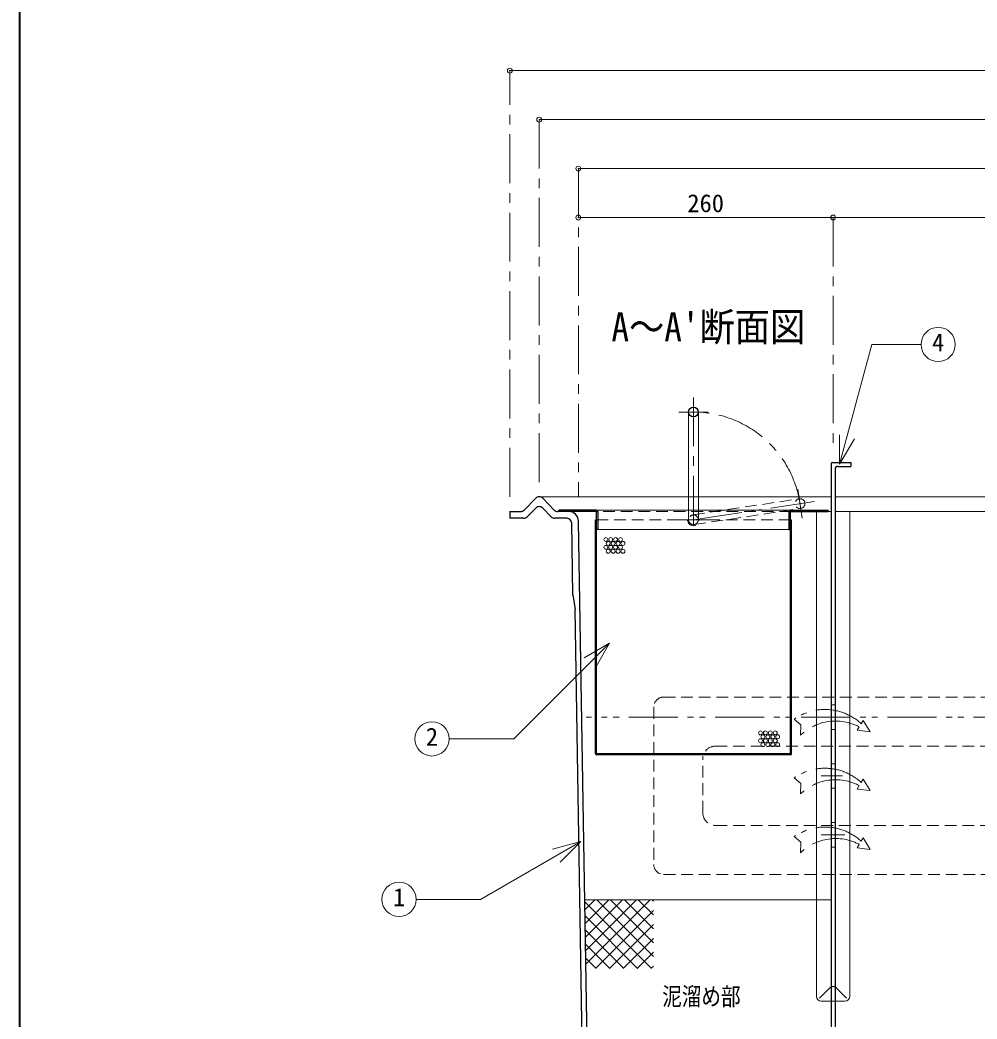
# Model space of a CAD drawing. Units: millimetres at full size, sheet at 1:10; details may follow other scales. Extents: x -2101 to 1949, y -1404 to 1406.
# Drawn here: x -2101 to -1124, y -777 to 243 of the extents above; entities that cross this region are included whole.
import ezdxf
from ezdxf.enums import TextEntityAlignment as Align

# ---------------------------------------------------------------- set-up
doc = ezdxf.new("R2010")
doc.units = ezdxf.units.MM
doc.header["$LTSCALE"] = 10
doc.header["$PDMODE"] = 32
doc.header["$PDSIZE"] = 5
for name, pattern in [('CHAIN1', [8, 5, -1, 1, -1]), ('DASHED1', [1.8, 1.2, -0.6]), ('DOUBLE_CHAIN1', [8.8, 5, -1, 0.6, -0.6, 0.6, -1])]:
    doc.linetypes.add(name, pattern=pattern)
doc.layers.add('0-0____1', color=7, linetype='Continuous', lineweight=18)
doc.styles.add('ＭＳ ゴシック', font='')
doc.styles.get('ＭＳ ゴシック').set_extended_font_data('MS Gothic')

msp = doc.modelspace()

# ---------------------------------------------------------------- linework, layer by layer
at = {"layer": '0-0____1', "color": 1, "lineweight": 40}
msp.add_line((-2100.6, -1403.88), (-2100.6, 1406.12), dxfattribs=at)
at = {"layer": '0-0____1', "color": 4, "linetype": 'CHAIN1', "lineweight": 9}
for p, q in [((-1600.6, -243.88), (-1600.6, 191.12)), ((-1570.6, 141.12), (-1570.6, -228.88)), ((-1530.6, 91.12), (-1530.6, -243.88)), ((-1270.6, 41.12), (-1270.6, -193.88)), ((-1413.1, -142.38), (-1413.1, -282.38)), ((-1428.1, -157.38), (-1398.1, -157.38)), ((-1302.1, -265.65), (-1306.61, -236)), ((-1413.1, -267.38), (-1289.53, -248.57)), ((-1428.1, -267.38), (-1398.1, -267.38)), ((-1261.1, -528.88), (-1282.6, -528.88)), ((-1258.6, -588.88), (-1282.6, -588.88))]:
    msp.add_line(p, q, dxfattribs=at)
at = {"layer": '0-0____1', "color": 4, "lineweight": 9}
for p, q in [((-1600.6, 191.12), (-260.6, 191.12)), ((-290.6, 141.12), (-1570.6, 141.12)), ((-1530.6, 91.12), (-330.6, 91.12)), ((-1270.6, 41.12), (-1530.6, 41.12)), ((-930.6, 41.12), (-1270.6, 41.12)), ((-1570.6, -243.88), (-1418.1, -243.88)), ((-1408.1, -243.88), (-1272.6, -243.88)), ((-1268.6, -243.88), (-932.6, -243.88)), ((-1512.1, -257.38), (-1418.1, -257.38)), ((-1408.1, -257.38), (-1314.1, -257.38)), ((-1287.6, -753.88), (-1287.6, -258.88)), ((-1275.6, -258.88), (-1272.6, -258.88)), ((-1268.6, -258.88), (-932.6, -258.88)), ((-1253.6, -753.88), (-1253.6, -258.88)), ((-1510.6, -277.38), (-1315.6, -277.38)), ((-1272.6, -655.38), (-1523.99, -655.38)), ((-1523.96, -657.38), (-1455.96, -725.38)), ((-1523.83, -665.47), (-1513.74, -655.38)), ((-1523.59, -679.38), (-1499.59, -655.38)), ((-1523.36, -693.29), (-1485.45, -655.38)), ((-1523.13, -707.2), (-1471.31, -655.38)), ((-1522.9, -721.11), (-1457.17, -655.38)), ((-1511.82, -655.38), (-1453.99, -713.21)), ((-1497.68, -655.38), (-1453.99, -699.07)), ((-1483.54, -655.38), (-1453.99, -684.93)), ((-1469.39, -655.38), (-1453.99, -670.78)), ((-1455.25, -655.38), (-1453.99, -656.64)), ((-1523.72, -671.77), (-1470.1, -725.38)), ((-1513.03, -725.38), (-1453.99, -666.35)), ((-1498.88, -725.38), (-1453.99, -680.49)), ((-1523.48, -686.15), (-1484.25, -725.38)), ((-1523.24, -700.53), (-1498.39, -725.38)), ((-1484.74, -725.38), (-1453.99, -694.64)), ((-1470.6, -725.38), (-1453.99, -708.78)), ((-1523, -714.91), (-1512.53, -725.38)), ((-1456.46, -725.38), (-1453.99, -722.92)), ((-1284.4, -755.69), (-1274.11, -745.32)), ((-1256.81, -755.69), (-1267.09, -745.32)), ((-1282.6, -758.88), (-1272.6, -758.88)), ((-1268.6, -758.88), (-1258.6, -758.88))]:
    msp.add_line(p, q, dxfattribs=at)
at = {"layer": '0-0____1'}
for p, q in [((-1263.89, -210.55), (-1231.16, -88.4)), ((-1231.16, -88.4), (-1180.83, -88.4)), ((-1418.1, -157.38), (-1418.1, -267.38)), ((-1408.1, -157.38), (-1408.1, -267.38)), ((-1263.89, -210.55), (-1263.89, -180.55)), ((-1263.89, -210.55), (-1248.89, -184.57)), ((-1498.84, -393.4), (-1596.43, -491)), ((-1498.84, -393.4), (-1524.82, -408.4)), ((-1498.84, -393.4), (-1513.84, -419.38)), ((-1662.56, -491), (-1596.43, -491)), ((-1528.07, -595.71), (-1630.48, -654.84)), ((-1528.07, -595.71), (-1557.04, -603.48)), ((-1528.07, -595.71), (-1549.28, -616.93)), ((-1696.1, -654.84), (-1630.48, -654.84))]:
    msp.add_line(p, q, dxfattribs=at)
at = {"layer": '0-0____1', "color": 5, "lineweight": 25}
for p, q in [((-1272.6, -210.38), (-1272.6, -858.88)), ((-1271.1, -208.88), (-1252.6, -208.88)), ((-1265.6, -212.88), (-1252.6, -212.88)), ((-1252.6, -208.88), (-1252.6, -212.88)), ((-1268.6, -215.88), (-1268.6, -858.88)), ((-1585.92, -257.38), (-1574.17, -245.39)), ((-1555.28, -257.38), (-1567.03, -245.39)), ((-1600.6, -258.88), (-1600.6, -265.88)), ((-1600.6, -258.88), (-1589.49, -258.88)), ((-1582.98, -264.38), (-1574.17, -255.39)), ((-1558.23, -264.38), (-1567.03, -255.39)), ((-1512.85, -258.88), (-1551.71, -258.88)), ((-1550.6, -257.38), (-1550.6, -258.88)), ((-1512.1, -257.38), (-1550.6, -257.38)), ((-1512.1, -505.88), (-1512.1, -259.63)), ((-1315.6, -258.88), (-1315.6, -277.38)), ((-1314.1, -257.38), (-1275.6, -257.38)), ((-1314.1, -505.88), (-1314.1, -259.63)), ((-1313.35, -258.88), (-1275.6, -258.88)), ((-1275.6, -258.88), (-1275.6, -257.38)), ((-1586.55, -265.88), (-1600.6, -265.88)), ((-1542.4, -265.88), (-1554.65, -265.88)), ((-1536.19, -343.88), (-1537.41, -270.63)), ((-1521.09, -829.38), (-1530.44, -268.7)), ((-1513.1, -267.38), (-1512.1, -267.38)), ((-1513.1, -506.38), (-1513.1, -267.38)), ((-1314.1, -267.38), (-1313.1, -267.38)), ((-1313.1, -506.38), (-1313.1, -267.38)), ((-1315.6, -277.38), (-1314.1, -277.38)), ((-1536.19, -343.88), (-1533.94, -358.88)), ((-1526.01, -834.38), (-1533.94, -358.88)), ((-1314.1, -507.38), (-1512.1, -507.38)), ((-1314.6, -506.38), (-1511.6, -506.38))]:
    msp.add_line(p, q, dxfattribs=at)
at = {"layer": '0-0____1', "color": 4, "linetype": 'DASHED1', "lineweight": 9}
for p, q in [((-1418.1, -243.88), (-1408.1, -243.88)), ((-1413.85, -262.44), (-1305.11, -245.88)), ((-1313.35, -258.88), (-1512.85, -258.88)), ((-1418.1, -257.38), (-1408.1, -257.38)), ((-1412.35, -272.33), (-1303.6, -255.77)), ((-1512.1, -267.38), (-1428.1, -267.38)), ((-1398.1, -267.38), (-1314.1, -267.38)), ((-1443.6, -448.38), (-410.6, -448.38)), ((-1453.6, -458.38), (-1453.6, -619.38)), ((-1390.6, -498.38), (-463.6, -498.38)), ((-1403.6, -566.38), (-1403.6, -511.38)), ((-1390.6, -579.38), (-463.6, -579.38)), ((-1443.6, -629.38), (-410.6, -629.38)), ((-1268.6, -758.88), (-1272.6, -758.88))]:
    msp.add_line(p, q, dxfattribs=at)
at = {"layer": '0-0____1', "linetype": 'DASHED1'}
for p, q in [((-1268.6, -456.38), (-1272.6, -456.38)), ((-1268.6, -481.38), (-1272.6, -481.38)), ((-1268.6, -516.38), (-1272.6, -516.38)), ((-1268.6, -541.38), (-1272.6, -541.38)), ((-1268.6, -576.38), (-1272.6, -576.38)), ((-1268.6, -601.38), (-1272.6, -601.38))]:
    msp.add_line(p, q, dxfattribs=at)
at = {"layer": '0-0____1', "color": 4, "linetype": 'DOUBLE_CHAIN1', "lineweight": 9}
for p, q in [((-549.1, -468.88), (-1522.6, -468.88)), ((-1310.17, -470.8), (-1303.64, -476.61)), ((-1303.64, -476.61), (-1303.78, -487.21)), ((-1243.81, -478.75), (-1245.93, -482.23)), ((-1239.75, -472.11), (-1241.83, -475.51)), ((-1232.75, -483.87), (-1239.75, -472.11)), ((-1232.75, -483.87), (-1245.93, -482.23)), ((-1310.17, -530.8), (-1303.64, -536.61)), ((-1303.64, -536.61), (-1303.78, -547.21)), ((-1243.81, -538.75), (-1245.93, -542.23)), ((-1239.75, -532.11), (-1241.83, -535.51)), ((-1232.75, -543.87), (-1239.75, -532.11)), ((-1232.75, -543.87), (-1245.93, -542.23)), ((-1310.17, -590.8), (-1303.64, -596.61)), ((-1303.64, -596.61), (-1303.78, -607.21)), ((-1243.81, -598.75), (-1245.93, -602.23)), ((-1239.75, -592.11), (-1241.83, -595.51)), ((-1232.75, -603.87), (-1239.75, -592.11)), ((-1232.75, -603.87), (-1245.93, -602.23))]:
    msp.add_line(p, q, dxfattribs=at)
at = {"layer": '0-0____1', "color": 5, "lineweight": 25}
msp.add_lwpolyline([(-1510.6, -258.88), (-1510.6, -277.38), (-1512.1, -277.38)], dxfattribs=at)
at = {"layer": '0-0____1'}
for centre in [(-1163.33, -88.4), (-1680.06, -491), (-1713.6, -654.84)]:
    msp.add_circle(centre, 17.5, dxfattribs=at)
at = {"layer": '0-0____1', "color": 5, "lineweight": 25}
msp.add_circle((-1413.1, -157.38), 5, dxfattribs=at)
at = {"layer": '0-0____1', "color": 4, "linetype": 'DASHED1', "lineweight": 9}
msp.add_circle((-1304.36, -250.82), 5, dxfattribs=at)
at = {"layer": '0-0____1', "color": 4, "lineweight": 9}
for centre in [(-1502.59, -287.48), (-1497.59, -287.48), (-1492.59, -287.48), (-1487.59, -287.48), (-1502.59, -295.48), (-1500.09, -291.48), (-1497.59, -295.48), (-1495.09, -291.48), (-1492.59, -295.48), (-1490.09, -291.48), (-1487.59, -295.48), (-1485.09, -291.48), (-1500.09, -299.48), (-1495.09, -299.48), (-1490.09, -299.48), (-1485.09, -299.48), (-1344.67, -484.88), (-1342.17, -488.88), (-1339.67, -484.88), (-1337.17, -488.88), (-1334.67, -484.88), (-1332.17, -488.88), (-1329.67, -484.88), (-1327.17, -488.88), (-1344.67, -492.88), (-1342.17, -496.88), (-1339.67, -492.88), (-1337.17, -496.88), (-1334.67, -492.88), (-1332.17, -496.88), (-1329.67, -492.88), (-1327.17, -496.88)]:
    msp.add_circle(centre, 2, dxfattribs=at)
at = {"layer": '0-0____1', "color": 4, "linetype": 'CHAIN1', "lineweight": 9}
msp.add_arc((-1413.1, -267.38), 110, 8.65803, 90, dxfattribs=at)
at = {"layer": '0-0____1', "color": 5, "lineweight": 25}
for centre, radius, start, end in [((-1271.1, -210.38), 1.5, 90, 180), ((-1265.6, -215.88), 3, 90, 180), ((-1570.6, -248.88), 5, 44.3947, 135.6053), ((-1570.6, -258.89), 5, 44.3947, 135.6053), ((-1589.49, -253.88), 5, 270, 315.6053), ((-1586.55, -260.88), 5, 270, 315.6053), ((-1554.65, -260.88), 5, 224.3947, 270), ((-1551.71, -253.88), 5, 224.3947, 270), ((-1540.44, -268.88), 10, 1.04163, 90), ((-1512.85, -259.63), 0.75, 0, 90), ((-1512.1, -258.88), 1.5, 0, 90), ((-1314.1, -258.88), 1.5, 90, 180), ((-1313.35, -259.63), 0.75, 90, 180), ((-1542.4, -270.88), 5, 1.04163, 90), ((-1512.1, -506.38), 1, 180, 270), ((-1511.6, -505.88), 0.5, 180, 270), ((-1314.6, -505.88), 0.5, 270, 0), ((-1314.1, -506.38), 1, 270, 0)]:
    msp.add_arc(centre, radius, start, end, dxfattribs=at)
at = {"layer": '0-0____1', "color": 4, "linetype": 'DASHED1', "lineweight": 9}
for centre, radius, start, end in [((-1413.1, -267.38), 5, 0, 180), ((-1413.1, -267.38), 6, 180, 0), ((-1443.6, -458.38), 10, 90, 180), ((-1390.6, -511.38), 13, 90, 180), ((-1390.6, -566.38), 13, 180, 270), ((-1443.6, -619.38), 10, 180, 270), ((-1270.6, -748.88), 5, 66.42182, 113.57818)]:
    msp.add_arc(centre, radius, start, end, dxfattribs=at)
at = {"layer": '0-0____1'}
msp.add_arc((-1413.1, -267.38), 5, 180, 0, dxfattribs=at)
at = {"layer": '0-0____1', "color": 4, "linetype": 'DOUBLE_CHAIN1', "lineweight": 9}
for centre, radius, start, end in [((-1278.93, -515.67), 54.68, 47.27235, 124.85011), ((-1267.96, -524.38), 51.62, 62.10603, 133.93828), ((-1278.93, -575.67), 54.68, 47.27235, 124.85011), ((-1267.96, -584.38), 51.62, 62.10603, 133.93828), ((-1278.93, -635.67), 54.68, 47.27235, 124.85011), ((-1267.96, -644.38), 51.62, 62.10603, 133.93828)]:
    msp.add_arc(centre, radius, start, end, dxfattribs=at)
at = {"layer": '0-0____1', "color": 4, "lineweight": 9}
for centre, start, end in [((-1270.6, -748.88), 113.57818, 134.58732), ((-1270.6, -748.88), 45.41268, 66.42182), ((-1282.6, -753.88), 180, 270), ((-1258.6, -753.88), 270, 0)]:
    msp.add_arc(centre, 5, start, end, dxfattribs=at)
at = {"layer": '0-0____1', "color": 1}
for p in [(-1600.6, 191.12), (-1570.6, 141.12), (-1530.6, 91.12), (-1530.6, 41.12), (-1270.6, 41.12)]:
    msp.add_point(p, dxfattribs=at)

# ---------------------------------------------------------------- texts
at = {"layer": '0-0____1', "style": 'ＭＳ ゴシック'}
for s, p in [('260', (-1419.35, 41.12)), ('4', (-1169.58, -100.9)), ('2', (-1686.31, -503.5)), ('1', (-1719.85, -667.34))]:
    msp.add_text(s, height=18.33, dxfattribs=at).set_placement(p, align=Align.BOTTOM_LEFT)
for s, height, width, p in [("A～A'断面図", 29.33, 0.9, (-1496.85, -93.88)), ('泥溜め部', 18.33, 0.8, (-1445.01, -768.54))]:
    msp.add_text(s, height=height, dxfattribs=dict(at, width=width)).set_placement(p, align=Align.BOTTOM_LEFT)

doc.saveas('drawing.dxf')
